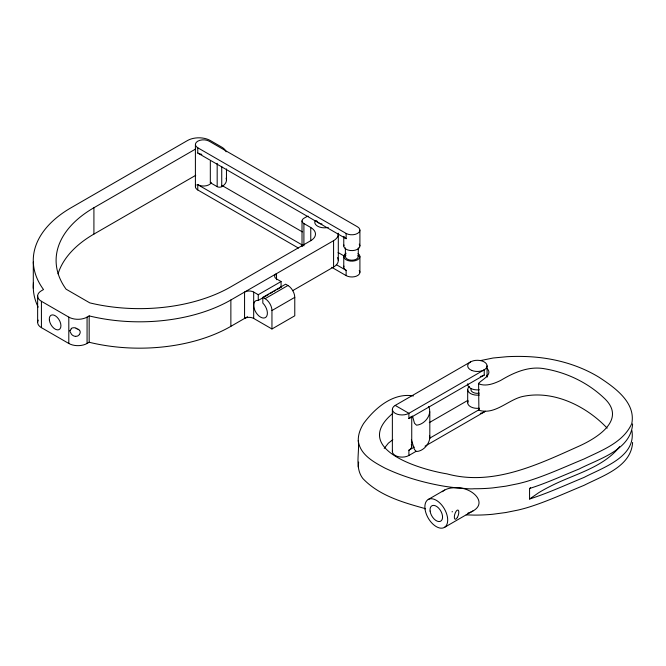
<?xml version="1.0" encoding="UTF-8"?>
<svg xmlns="http://www.w3.org/2000/svg" width="666" height="666" viewBox="0 0 666 666"><rect width="100%" height="100%" fill="white"/><g stroke="black" fill="none" stroke-linecap="round" stroke-linejoin="round"><path stroke-width="1" d="M37.637 322.386L37.637 296.029M302.014 220.921L302.014 246.262M632.617 423.967C630.868 450.183 598.651 458.891 579.045 469.039C562.628 475.674 546.486 483.158 529.57 488.486L529.57 499.025C548.218 493.065 566.033 484.831 584.107 477.397C602.522 467.682 636.28 457.101 631.901 430.569M632.617 442.415C631.11 466.824 602.613 475.799 584.107 485.306C565.367 493.015 546.903 501.606 527.497 507.567A120.463 69.547 0 0 1 518.015 510.073L505.835 512.529L492.74 514.26A106.793 61.655 0 0 1 474.225 515.101L466.15 514.885M425.041 508.558C402.955 502.447 379.112 495.654 362.87 478.546C354.512 467.665 359.732 453.071 358.266 440.584C358.108 434.44 360.373 428.621 363.603 423.493C374.875 408.183 393.04 392.391 413.436 395.945M358.266 466.941L358.641 462.071M428.571 406.393C432.709 414.443 424.766 424.567 416.508 425.174L414.485 423.235L412.495 416.025M429.82 411.779L429.82 438.136C428.896 444.605 423.235 451.123 416.508 451.531L414.485 449.592L411.363 439.743M69.997 330.461L71.52 328.754M607.167 428.155C586.072 405.869 552.788 389.452 521.711 396.711C507.467 400.449 494.538 415.168 478.896 410.239L478.596 383.366C482.184 379.379 493.914 374.242 486.505 368.073M478.596 409.723L479.37 408.533M384.224 448.376L388.361 443.181L392.832 439.693M79.479 334.573L77.939 335.847A4.662 4.321 24.7 0 1 76.665 336.222L75.658 336.305M442.291 491.708C451.257 484.307 464.002 489.818 474.225 488.744A106.793 61.655 0 0 0 492.74 487.912L505.835 486.172L518.015 483.716A120.463 69.547 0 0 0 527.497 481.21C546.903 475.249 565.367 466.658 584.107 458.949C601.639 450.399 623.21 442.649 631.768 423.626C636.055 402.406 614.452 387.362 599.009 377.247C576.398 363.461 549.925 357.059 523.593 356.476A116.192 67.083 0 0 0 506.859 356.718L493.131 358L480.636 360.564M529.57 488.486L530.561 487.72M529.57 499.025L538.669 492.74A148.052 85.481 0 0 1 550.041 486.455C573.176 474.4 601.373 468.548 618.789 447.81A57.018 32.917 0 0 0 619.58 446.603M392.832 413.336C350.524 448.809 419.98 469.547 446.869 473.842C492.34 486.313 536.813 465.109 577.364 446.894C596.345 438.586 628.071 419.605 603.571 397.594C587.52 382.525 566.699 372.552 545.038 368.847C529.17 365.726 513.936 372.436 500.657 380.444C494.147 383.608 486.022 386.755 478.896 383.882L478.596 383.366M468.648 512.953C490.767 504.97 472.91 487.562 457.692 487.928A124.009 71.595 0 0 1 441.616 485.789C422.102 482.234 402.872 476.648 384.94 468.09C373.751 462.121 359.84 454.612 358.266 440.584M308.192 216.175A6.452 3.73 0 0 0 306.185 216.966L303.904 218.281A6.452 3.73 0 0 0 303.904 223.551L310.756 227.506L310.756 240.684L230.869 286.805A129.121 74.542 0 0 1 89.802 302.88L66.076 289.177A129.121 74.542 0 0 1 93.914 207.742L195.729 148.959M58.067 273.843A129.121 74.542 0 0 1 93.914 234.091L195.729 175.316M226.124 151.798A16.142 9.316 0 0 0 221.736 147.119L210.323 140.534A16.142 9.316 0 0 0 187.496 140.534L71.087 207.742A129.121 74.542 0 0 0 43.515 289.552L41.417 290.759A12.912 7.451 0 0 0 41.417 301.298L68.806 317.116A12.912 7.451 0 0 0 87.071 317.116L89.169 315.9A129.121 74.542 0 0 0 230.869 299.983L333.574 240.684A16.142 9.316 0 0 0 338.22 233.133M38.245 320.121A12.912 7.451 0 0 0 41.417 327.655L68.806 343.473A12.912 7.451 0 0 0 87.071 343.473L89.169 342.257A129.121 74.542 0 0 0 230.869 326.34L247.602 316.675M258.258 294.713L258.258 300.433A9.682 5.594 60 0 0 255.036 310.731A9.682 5.594 60 0 0 266.042 317.091A9.682 5.594 60 0 0 262.82 303.072L262.82 297.352L285.647 284.174L287.928 285.489A9.682 5.594 60 0 1 294.772 297.352L294.772 315.801L271.953 328.979L253.688 318.431A6.452 3.73 0 0 0 244.564 318.431L244.564 292.074A6.452 3.73 0 0 1 253.688 292.074L258.258 294.713L281.077 281.535L281.077 287.254L277.572 289.285M258.258 300.433L268.789 294.355M270.546 293.34L272.302 292.324M274.059 291.317L275.816 290.301M262.82 297.352L265.101 298.668L287.928 285.489M292.565 290.717L333.574 267.041A16.142 9.316 0 0 0 337.545 257.625M271.953 328.979L271.953 310.522L294.772 297.352M395.204 405.411L408.899 413.311L408.899 418.581L484.224 375.1L484.224 369.83L408.899 413.311A9.682 5.594 0 0 1 395.204 413.311A9.682 5.594 0 0 1 395.204 405.411L470.529 361.921M429.279 422.635L467.84 400.374M392.574 450.382A9.682 5.594 0 0 0 397.444 456.451A9.682 5.594 0 0 0 408.899 455.486L408.899 450.216L414.277 447.102M429.528 438.303L478.846 409.831M408.899 455.486L416.075 451.34M425.041 446.162L484.224 411.996L484.224 411.338M428.221 499.492L444.68 489.985M444.364 527.447L472.952 510.922M467.815 513.228L468.231 513.095M75.999 328.471L76.673 328.629M77.939 329.104L79.479 330.269M197.769 147.777L346.129 233.433A8.067 4.662 0 0 0 357.542 233.433A8.067 4.662 0 0 0 357.542 226.848L209.182 141.192A8.067 4.662 0 0 0 197.769 141.192A8.067 4.662 0 0 0 197.769 147.777L197.769 153.047L346.129 238.703L346.129 233.433M221.728 185.331L302.372 231.893M338.103 252.522L344.289 256.094M210.323 161.289L210.323 182.7L217.174 186.655A3.23 1.865 0 0 0 221.736 186.655A16.142 9.316 0 0 0 226.124 178.155M298.476 248.093L197.769 189.952L197.769 184.673L302.614 245.205M336.413 264.727L346.129 270.338L346.129 275.607A8.067 4.662 0 0 0 356.377 276.165A8.067 4.662 0 0 0 359.24 270.463M331.743 267.299L346.129 275.607M281.077 281.535L276.515 278.896A6.452 3.73 0 0 1 276.515 273.626L276.515 279.712M429.57 435.414L429.82 438.136M487.062 365.875L487.062 377.147M467.69 389.593L467.69 402.772M411.738 416.675L411.738 446.262M392.366 409.357L392.366 451.531M359.906 230.145L359.906 245.954M359.906 256.493L359.906 272.311M358.291 247.869L358.291 256.493M345.379 247.869L345.379 256.493M343.764 236.372L343.764 245.954M343.764 256.493L343.764 267.041M338.303 234.091L338.303 260.448M333.574 240.684L333.574 267.041M303.904 223.551L303.904 245.854M253.688 292.074L253.688 318.431M230.869 299.983L230.869 326.34M226.465 168.914L226.465 180.061M221.736 166.383L221.736 186.655M217.174 163.337L217.174 186.655M195.404 144.48L195.404 186.655M93.914 207.742L93.914 234.091M89.169 315.9L89.169 342.257M87.071 317.116L87.071 343.473M68.806 317.116L68.806 343.473M41.417 301.298L41.417 327.655M33.3 261.979L33.3 288.336M265.101 298.668A9.682 5.594 60 0 1 271.953 310.522M38.162 307.118A129.121 74.542 0 0 1 33.483 282.592M328.296 227.364A9.682 5.594 0 0 1 317.948 226.382A9.682 5.594 0 0 1 315.218 220.538M310.756 227.506A16.142 9.316 0 0 1 310.756 240.684M302.322 246.145A6.452 3.73 0 0 1 302.822 245.463M210.914 182.326A9.682 5.594 0 0 1 210.323 182.7M79.537 330.236A4.837 3.871 -19 0 1 79.354 334.515M75.658 336.413A6.011 5.803 45.5 0 1 71.487 334.249L70.038 331.568A3.272 2.131 53 0 1 69.98 330.453M71.17 328.521A5.952 3.546 20.4 0 1 76.016 327.98M76.64 328.713A4.662 2.764 12.4 0 1 77.872 329.171M280.594 287.204A9.682 5.594 60 0 1 281.077 287.254M357.992 255.369A6.452 3.73 0 0 1 351.515 260.223A6.452 3.73 0 0 1 345.912 255.02M358.033 253.513A8.067 4.662 0 0 1 357.192 259.981A8.067 4.662 0 0 1 345.962 259.69A8.067 4.662 0 0 1 346.129 253.205M359.24 244.106A8.067 4.662 0 0 1 352.655 250.591A8.067 4.662 0 0 1 343.939 244.996M322.003 224.034A8.067 4.662 0 0 1 316.55 220.554M346.129 238.703A8.067 4.662 0 0 1 344.147 236.821M346.129 270.338A8.067 4.662 0 0 1 343.939 266.084M211.164 182.8A8.067 4.662 0 0 1 197.769 184.673M197.769 189.952A8.067 4.662 0 0 1 196.07 184.807M201.823 154.312A8.067 4.662 0 0 1 197.769 153.047M485.356 411.213A9.682 5.594 0 0 1 480.311 413.37M411.28 444.563A9.682 5.594 0 0 1 408.899 450.216M411.28 416.325A9.682 5.594 0 0 1 408.899 418.581M484.224 375.1A9.682 5.594 0 0 1 480.311 376.473M479.362 408.241A9.682 5.594 0 0 1 468.148 401.074M479.337 393.148A6.452 3.73 0 0 1 472.81 392.232A6.452 3.73 0 0 1 471.22 388.461M479.362 389.793A9.682 5.594 0 0 1 467.74 383.741M479.362 395.063A9.682 5.594 0 0 1 469.314 392.69A9.682 5.594 0 0 1 469.397 386.422M486.505 375.974A10.922 6.31 0 0 1 487.37 376.64M452.247 511.405A4.704 1.049 -80.7 0 1 452.164 511.946M49.367 320.13A8.233 4.754 60 0 0 58.783 329.72A8.233 4.754 60 0 0 57.193 317.307A8.233 4.754 60 0 0 49.367 320.13M471.695 370.404A9.682 5.594 0 0 0 487.004 366.45A9.682 5.594 0 0 0 473.426 360.772A9.682 5.594 0 0 0 471.695 370.404M425.025 509.04A16.142 9.316 60 0 0 443.481 527.847A16.142 9.316 60 0 0 440.368 503.513A16.142 9.316 60 0 0 425.025 509.04M430.094 511.03A8.874 5.128 60 0 0 440.243 521.378A8.874 5.128 60 0 0 438.536 507.992A8.874 5.128 60 0 0 430.094 511.03M457.367 517.415A4.795 1.823 -73 0 0 457.983 510.056A4.795 1.823 -73 0 0 454.362 516.425A4.795 1.823 -73 0 0 457.367 517.415"/></g></svg>
